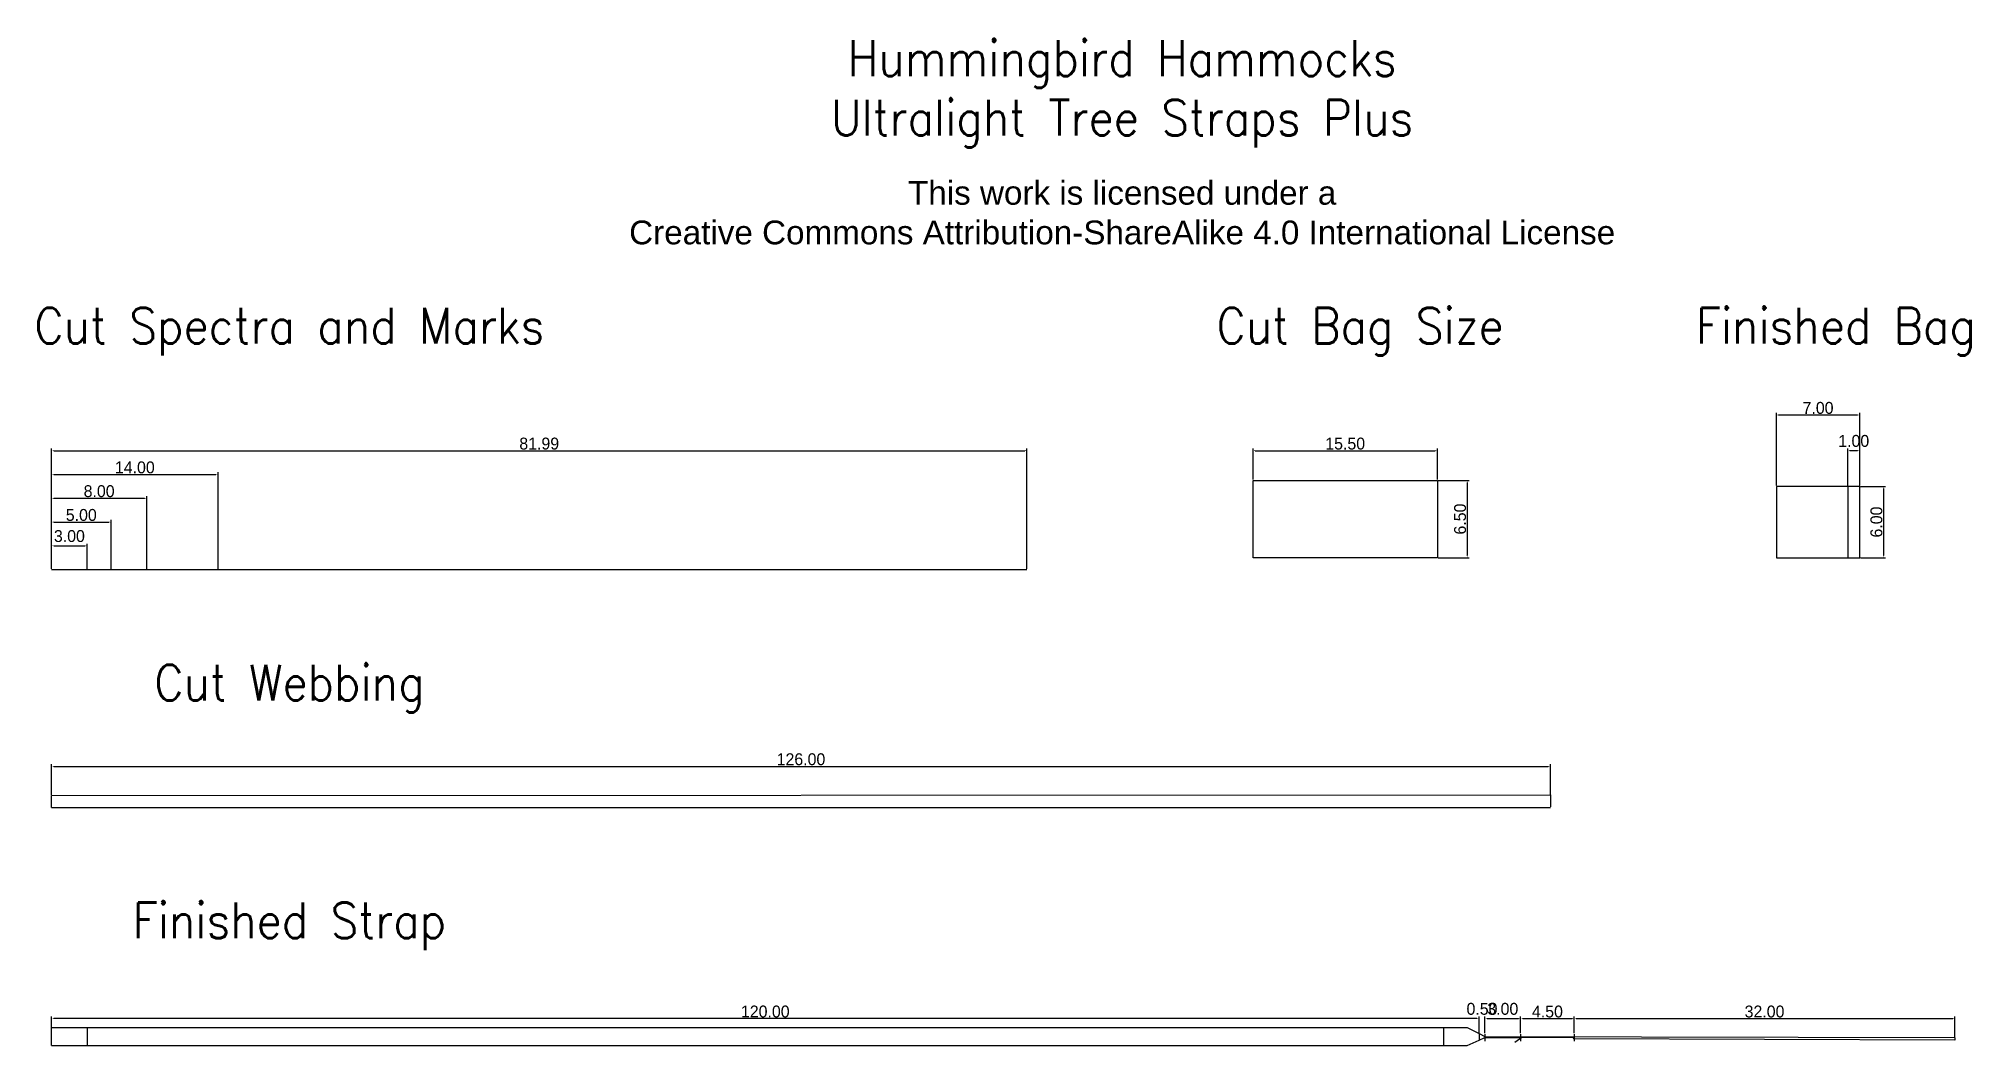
# Model space of a CAD drawing. Extents: x -1 to 161, y 0 to 85.
import ezdxf

# ---------------------------------------------------------------- set-up
doc = ezdxf.new("R2010")
doc.units = 0
doc.layers.get('0').update_dxf_attribs({"true_color": 0xffffff})
doc.layers.get('Defpoints').update_dxf_attribs({"true_color": 0xffffff})
for name, color, linetype, true_color in [('Cut Bag', 3, 'Continuous', 0x00ff00), ('Dimensions', 30, 'Continuous', 0xff7f00), ('Finished Bag', 96, 'Continuous', 0x008000), ('Finished Strap', 5, 'Continuous', 0x0000ff), ('Spectra Cut Length', 1, 'Continuous', 0xff0000), ('Webbing Cut Length', 6, 'Continuous', 0xff00ff)]:
    doc.layers.add(name, color=color, linetype=linetype, true_color=true_color)
doc.layers.add('Labels', color=4, linetype='Continuous', lineweight=25, true_color=0x00ffff)
doc.styles.add('QCADDimTextStyle', font='txt')
doc.styles.add('textstyle11', font='Standard')
doc.styles.add('textstyle12', font='Standard')
doc.styles.add('textstyle13', font='Standard')
doc.styles.add('textstyle14', font='Standard')
doc.styles.add('textstyle15', font='Standard')
doc.styles.add('textstyle16', font='Standard')
doc.styles.add('textstyle17', font='Standard')
doc.dimstyles.new('QCADDimStyle', dxfattribs={"dimtxt": 1, "dimasz": 0.18, "dimexe": 0.18, "dimexo": 0.0625, "dimgap": 0.09, "dimtad": 1, "dimtoh": 1, "dimdec": 4, "dimzin": 0, "dimdsep": 46, "dimtxsty": 'QCADDimTextStyle', "dimcen": 0.09, "dimadec": 0, "dimazin": 0, "dimtfac": 1, "dimtdec": 4, "dimtofl": 0, "dimtmove": 0, "dimatfit": 3, "dimfxl": 1, "dimtolj": 1, "dimtzin": 0, "dimarcsym": 0})

# ---------------------------------------------------------------- blocks, each defined once
blk = doc.blocks.new('*D1')
at = {"layer": 'Defpoints', "color": 0}
for p in [(120.5, 2.25), (120, 1), (120.5, 0.95)]:
    blk.add_point(p, dxfattribs=at)
at = {"layer": 'Dimensions', "color": 0, "lineweight": -2}
for p, q in [((119.82, 2.25), (119.64, 2.25)), ((120, 1.0625), (120, 2.43)), ((120.5, 1.0125), (120.5, 2.43)), ((120.68, 2.25), (120.86, 2.25))]:
    blk.add_line(p, q, dxfattribs=at)
at = {"layer": 'Dimensions', "color": 0}
for points in [[(119.82, 2.22), (119.82, 2.28), (120, 2.25)], [(120.68, 2.28), (120.68, 2.22), (120.5, 2.25)]]:
    blk.add_solid(points, dxfattribs=at)
at = {"layer": 'Dimensions', "color": 0, "insert": (120.25, 3.065), "char_height": 1, "attachment_point": 5, "style": 'QCADDimTextStyle'}
blk.add_mtext('\\A1;0.50', dxfattribs=at)
blk = doc.blocks.new('*D2')
at = {"layer": 'Defpoints', "color": 0}
for p in [(123.5, 2.25), (120.5, 1.0125), (123.5, 0.95)]:
    blk.add_point(p, dxfattribs=at)
at = {"layer": 'Dimensions', "color": 0, "lineweight": -2}
for p, q in [((120.5, 1.075), (120.5, 2.43)), ((120.68, 2.25), (123.32, 2.25)), ((123.5, 1.0125), (123.5, 2.43))]:
    blk.add_line(p, q, dxfattribs=at)
at = {"layer": 'Dimensions', "color": 0}
for points in [[(120.68, 2.28), (120.68, 2.22), (120.5, 2.25)], [(123.32, 2.22), (123.32, 2.28), (123.5, 2.25)]]:
    blk.add_solid(points, dxfattribs=at)
at = {"layer": 'Dimensions', "color": 0, "insert": (122, 3.065), "char_height": 1, "attachment_point": 5, "style": 'QCADDimTextStyle'}
blk.add_mtext('\\A1;3.00', dxfattribs=at)
blk = doc.blocks.new('*D3')
at = {"layer": 'Defpoints', "color": 0}
for p in [(128, 2.25), (123.5, 0.95), (128, 0.95)]:
    blk.add_point(p, dxfattribs=at)
at = {"layer": 'Dimensions', "color": 0, "lineweight": -2}
for p, q in [((123.5, 1.0125), (123.5, 2.43)), ((123.68, 2.25), (127.82, 2.25)), ((128, 1.0125), (128, 2.43))]:
    blk.add_line(p, q, dxfattribs=at)
at = {"layer": 'Dimensions', "color": 0}
for points in [[(123.68, 2.28), (123.68, 2.22), (123.5, 2.25)], [(127.82, 2.22), (127.82, 2.28), (128, 2.25)]]:
    blk.add_solid(points, dxfattribs=at)
at = {"layer": 'Dimensions', "color": 0, "insert": (125.75, 2.84), "char_height": 1, "attachment_point": 5, "style": 'QCADDimTextStyle'}
blk.add_mtext('\\A1;4.50', dxfattribs=at)
blk = doc.blocks.new('*D4')
at = {"layer": 'Defpoints', "color": 0}
for p in [(128, 2.25), (160, 2.25), (160, 0.65)]:
    blk.add_point(p, dxfattribs=at)
at = {"layer": 'Dimensions', "color": 0, "lineweight": -2}
for p, q in [((128, 2.3125), (128, 2.43)), ((128.18, 2.25), (159.82, 2.25)), ((160, 0.7125), (160, 2.43))]:
    blk.add_line(p, q, dxfattribs=at)
at = {"layer": 'Dimensions', "color": 0}
for points in [[(128.18, 2.28), (128.18, 2.22), (128, 2.25)], [(159.82, 2.22), (159.82, 2.28), (160, 2.25)]]:
    blk.add_solid(points, dxfattribs=at)
at = {"layer": 'Dimensions', "color": 0, "insert": (144, 2.84), "char_height": 1, "attachment_point": 5, "style": 'QCADDimTextStyle'}
blk.add_mtext('\\A1;32.00', dxfattribs=at)
blk = doc.blocks.new('*D5')
at = {"layer": 'Defpoints', "color": 0}
for p in [(0, 2.25), (0, 1.25), (120, 1)]:
    blk.add_point(p, dxfattribs=at)
at = {"layer": 'Dimensions', "color": 0, "lineweight": -2}
for p, q in [((0, 1.3125), (0, 2.43)), ((119.82, 2.25), (0.18, 2.25)), ((120, 1.0625), (120, 2.43))]:
    blk.add_line(p, q, dxfattribs=at)
at = {"layer": 'Dimensions', "color": 0}
for points in [[(0.18, 2.28), (0.18, 2.22), (0, 2.25)], [(119.82, 2.22), (119.82, 2.28), (120, 2.25)]]:
    blk.add_solid(points, dxfattribs=at)
at = {"layer": 'Dimensions', "color": 0, "insert": (60, 2.84), "char_height": 1, "attachment_point": 5, "style": 'QCADDimTextStyle'}
blk.add_mtext('\\A1;120.00', dxfattribs=at)
blk = doc.blocks.new('*D6')
at = {"layer": 'Defpoints', "color": 0}
for p in [(126, 23.46), (0, 21), (126, 21)]:
    blk.add_point(p, dxfattribs=at)
at = {"layer": 'Dimensions', "color": 0, "lineweight": -2}
for p, q in [((0, 21.06), (0, 23.64)), ((0.18, 23.46), (125.82, 23.46)), ((126, 21.06), (126, 23.64))]:
    blk.add_line(p, q, dxfattribs=at)
at = {"layer": 'Dimensions', "color": 0}
for points in [[(0.18, 23.49), (0.18, 23.43), (0, 23.46)], [(125.82, 23.43), (125.82, 23.49), (126, 23.46)]]:
    blk.add_solid(points, dxfattribs=at)
at = {"layer": 'Dimensions', "color": 0, "insert": (63, 24.05), "char_height": 1, "attachment_point": 5, "style": 'QCADDimTextStyle'}
blk.add_mtext('\\A1;126.00', dxfattribs=at)
blk = doc.blocks.new('*D7')
at = {"layer": 'Defpoints', "color": 0}
for p in [(3, 42), (0, 40), (3, 40)]:
    blk.add_point(p, dxfattribs=at)
at = {"layer": 'Dimensions', "color": 0, "lineweight": -2}
for p, q in [((0, 40.0625), (0, 42.18)), ((0.18, 42), (2.82, 42)), ((3, 40.0625), (3, 42.18))]:
    blk.add_line(p, q, dxfattribs=at)
at = {"layer": 'Dimensions', "color": 0}
for points in [[(0.18, 42.03), (0.18, 41.97), (0, 42)], [(2.82, 41.97), (2.82, 42.03), (3, 42)]]:
    blk.add_solid(points, dxfattribs=at)
at = {"layer": 'Dimensions', "color": 0, "insert": (1.5, 42.815), "char_height": 1, "attachment_point": 5, "style": 'QCADDimTextStyle'}
blk.add_mtext('\\A1;3.00', dxfattribs=at)
blk = doc.blocks.new('*D8')
at = {"layer": 'Defpoints', "color": 0}
for p in [(5, 44), (0, 40), (5, 40)]:
    blk.add_point(p, dxfattribs=at)
at = {"layer": 'Dimensions', "color": 0, "lineweight": -2}
for p, q in [((0, 40.0625), (0, 44.18)), ((0.18, 44), (4.82, 44)), ((5, 40.0625), (5, 44.18))]:
    blk.add_line(p, q, dxfattribs=at)
at = {"layer": 'Dimensions', "color": 0}
for points in [[(0.18, 44.03), (0.18, 43.97), (0, 44)], [(4.82, 43.97), (4.82, 44.03), (5, 44)]]:
    blk.add_solid(points, dxfattribs=at)
at = {"layer": 'Dimensions', "color": 0, "insert": (2.5, 44.59), "char_height": 1, "attachment_point": 5, "style": 'QCADDimTextStyle'}
blk.add_mtext('\\A1;5.00', dxfattribs=at)
blk = doc.blocks.new('*D9')
at = {"layer": 'Defpoints', "color": 0}
for p in [(8, 46), (0, 40), (8, 40)]:
    blk.add_point(p, dxfattribs=at)
at = {"layer": 'Dimensions', "color": 0, "lineweight": -2}
for p, q in [((0, 40.0625), (0, 46.18)), ((0.18, 46), (7.82, 46)), ((8, 40.0625), (8, 46.18))]:
    blk.add_line(p, q, dxfattribs=at)
at = {"layer": 'Dimensions', "color": 0}
for points in [[(0.18, 46.03), (0.18, 45.97), (0, 46)], [(7.82, 45.97), (7.82, 46.03), (8, 46)]]:
    blk.add_solid(points, dxfattribs=at)
at = {"layer": 'Dimensions', "color": 0, "insert": (4, 46.59), "char_height": 1, "attachment_point": 5, "style": 'QCADDimTextStyle'}
blk.add_mtext('\\A1;8.00', dxfattribs=at)
blk = doc.blocks.new('*D10')
at = {"layer": 'Defpoints', "color": 0}
for p in [(14, 48), (0, 40), (14, 40)]:
    blk.add_point(p, dxfattribs=at)
at = {"layer": 'Dimensions', "color": 0, "lineweight": -2}
for p, q in [((0, 40.0625), (0, 48.18)), ((0.18, 48), (13.82, 48)), ((14, 40.0625), (14, 48.18))]:
    blk.add_line(p, q, dxfattribs=at)
at = {"layer": 'Dimensions', "color": 0}
for points in [[(0.18, 48.03), (0.18, 47.97), (0, 48)], [(13.82, 47.97), (13.82, 48.03), (14, 48)]]:
    blk.add_solid(points, dxfattribs=at)
at = {"layer": 'Dimensions', "color": 0, "insert": (7, 48.59), "char_height": 1, "attachment_point": 5, "style": 'QCADDimTextStyle'}
blk.add_mtext('\\A1;14.00', dxfattribs=at)
blk = doc.blocks.new('*D11')
at = {"layer": 'Defpoints', "color": 0}
for p in [(81.993004, 50), (0, 40), (81.993004, 40)]:
    blk.add_point(p, dxfattribs=at)
at = {"layer": 'Dimensions', "color": 0, "lineweight": -2}
for p, q in [((0, 40.0625), (0, 50.18)), ((0.18, 50), (81.813004, 50)), ((81.993004, 40.0625), (81.993004, 50.18))]:
    blk.add_line(p, q, dxfattribs=at)
at = {"layer": 'Dimensions', "color": 0}
for points in [[(0.18, 50.03), (0.18, 49.97), (0, 50)], [(81.813004, 49.97), (81.813004, 50.03), (81.993004, 50)]]:
    blk.add_solid(points, dxfattribs=at)
at = {"layer": 'Dimensions', "color": 0, "insert": (40.996502, 50.59), "char_height": 1, "attachment_point": 5, "style": 'QCADDimTextStyle'}
blk.add_mtext('\\A1;81.99', dxfattribs=at)
blk = doc.blocks.new('*D12')
at = {"layer": 'Defpoints', "color": 0}
for p in [(151, 50), (151, 47), (152, 47)]:
    blk.add_point(p, dxfattribs=at)
at = {"layer": 'Dimensions', "color": 0, "lineweight": -2}
for p, q in [((151, 47.0625), (151, 50.18)), ((151.82, 50), (151.18, 50)), ((152, 47.0625), (152, 50.18))]:
    blk.add_line(p, q, dxfattribs=at)
at = {"layer": 'Dimensions', "color": 0}
for points in [[(151.18, 50.03), (151.18, 49.97), (151, 50)], [(151.82, 49.97), (151.82, 50.03), (152, 50)]]:
    blk.add_solid(points, dxfattribs=at)
at = {"layer": 'Dimensions', "color": 0, "insert": (151.5, 50.815), "char_height": 1, "attachment_point": 5, "style": 'QCADDimTextStyle'}
blk.add_mtext('\\A1;1.00', dxfattribs=at)
blk = doc.blocks.new('*D13')
at = {"layer": 'Defpoints', "color": 0}
for p in [(152, 53), (145, 47), (152, 47)]:
    blk.add_point(p, dxfattribs=at)
at = {"layer": 'Dimensions', "color": 0, "lineweight": -2}
for p, q in [((145, 47.0625), (145, 53.18)), ((145.18, 53), (151.82, 53)), ((152, 47.0625), (152, 53.18))]:
    blk.add_line(p, q, dxfattribs=at)
at = {"layer": 'Dimensions', "color": 0}
for points in [[(145.18, 53.03), (145.18, 52.97), (145, 53)], [(151.82, 52.97), (151.82, 53.03), (152, 53)]]:
    blk.add_solid(points, dxfattribs=at)
at = {"layer": 'Dimensions', "color": 0, "insert": (148.5, 53.59), "char_height": 1, "attachment_point": 5, "style": 'QCADDimTextStyle'}
blk.add_mtext('\\A1;7.00', dxfattribs=at)
blk = doc.blocks.new('*D14')
at = {"layer": 'Defpoints', "color": 0}
for p in [(116.5, 50), (101, 47.5), (116.5, 47.5)]:
    blk.add_point(p, dxfattribs=at)
at = {"layer": 'Dimensions', "color": 0, "lineweight": -2}
for p, q in [((101, 47.5625), (101, 50.18)), ((101.18, 50), (116.32, 50)), ((116.5, 47.5625), (116.5, 50.18))]:
    blk.add_line(p, q, dxfattribs=at)
at = {"layer": 'Dimensions', "color": 0}
for points in [[(101.18, 50.03), (101.18, 49.97), (101, 50)], [(116.32, 49.97), (116.32, 50.03), (116.5, 50)]]:
    blk.add_solid(points, dxfattribs=at)
at = {"layer": 'Dimensions', "color": 0, "insert": (108.75, 50.59), "char_height": 1, "attachment_point": 5, "style": 'QCADDimTextStyle'}
blk.add_mtext('\\A1;15.50', dxfattribs=at)
blk = doc.blocks.new('*D15')
at = {"layer": 'Defpoints', "color": 0}
for p in [(116.5, 47.5), (116.5, 41), (119, 41)]:
    blk.add_point(p, dxfattribs=at)
at = {"layer": 'Dimensions', "color": 0, "lineweight": -2}
for p, q in [((116.5625, 47.5), (119.18, 47.5)), ((119, 47.32), (119, 41.18)), ((116.5625, 41), (119.18, 41))]:
    blk.add_line(p, q, dxfattribs=at)
at = {"layer": 'Dimensions', "color": 0}
for points in [[(119.03, 47.32), (118.97, 47.32), (119, 47.5)], [(118.97, 41.18), (119.03, 41.18), (119, 41)]]:
    blk.add_solid(points, dxfattribs=at)
at = {"layer": 'Dimensions', "color": 0, "insert": (118.41, 44.25), "char_height": 1, "attachment_point": 5, "rotation": 90, "style": 'QCADDimTextStyle'}
blk.add_mtext('\\A1;6.50', dxfattribs=at)
blk = doc.blocks.new('*D16')
at = {"layer": 'Defpoints', "color": 0}
for p in [(152, 47), (152, 41), (154, 41)]:
    blk.add_point(p, dxfattribs=at)
at = {"layer": 'Dimensions', "color": 0, "lineweight": -2}
for p, q in [((152.0625, 47), (154.18, 47)), ((154, 46.82), (154, 41.18)), ((152.0625, 41), (154.18, 41))]:
    blk.add_line(p, q, dxfattribs=at)
at = {"layer": 'Dimensions', "color": 0}
for points in [[(154.03, 46.82), (153.97, 46.82), (154, 47)], [(153.97, 41.18), (154.03, 41.18), (154, 41)]]:
    blk.add_solid(points, dxfattribs=at)
at = {"layer": 'Dimensions', "color": 0, "insert": (153.41, 44), "char_height": 1, "attachment_point": 5, "rotation": 90, "style": 'QCADDimTextStyle'}
blk.add_mtext('\\A1;6.00', dxfattribs=at)

msp = doc.modelspace()

# ---------------------------------------------------------------- linework, layer by layer
at = {"layer": 'Cut Bag', "color": 7, "lineweight": -3, "true_color": 0xffffff}
for p, q in [((101, 47.5), (116.5, 47.5)), ((101, 41), (101, 47.5)), ((116.5, 47.5), (116.5, 41)), ((116.5, 41), (101, 41))]:
    msp.add_line(p, q, dxfattribs=at)
at = {"layer": 'Finished Bag', "color": 7, "true_color": 0xffffff}
for p, q in [((152, 47), (145, 47)), ((145, 47), (145, 41)), ((151, 47), (151, 41)), ((152, 41), (152, 47)), ((145, 41), (152, 41))]:
    msp.add_line(p, q, dxfattribs=at)
at = {"layer": 'Finished Strap', "color": 7, "true_color": 0xffffff}
for p, q in [((0, 0), (0, 1.49)), ((0, 1.49), (3, 1.49)), ((0, 0), (3, 0)), ((3, 1.49), (3, 0)), ((3, 1.49), (117, 1.49)), ((3, 0), (117, 0)), ((117, 1.49), (119, 1.49)), ((117, 1.49), (117, 0)), ((117, 0), (119, 0)), ((119, 1.49), (120, 1)), ((119, 0), (120, 0.45)), ((120, 1), (120, 0.45)), ((120, 1), (120.5, 0.75)), ((120, 0.45), (120.5, 0.65)), ((120.499997, 0.748874), (160, 0.65)), ((120.5, 0.95), (120.5, 0.35)), ((120.5, 0.65), (123.5, 0.65)), ((123.6, 0.65), (123, 0.25)), ((123.5, 0.95), (123.5, 0.35)), ((127.9, 0.65), (123.6, 0.65)), ((128, 0.55), (127.9, 0.65)), ((128, 0.95), (128, 0.35)), ((160, 0.45), (128, 0.55)), ((160, 0.65), (160, 0.45))]:
    msp.add_line(p, q, dxfattribs=at)
at = {"layer": 'Spectra Cut Length', "color": 7, "true_color": 0xffffff}
msp.add_line((0, 40), (81.993004, 40), dxfattribs=at)
at = {"layer": 'Webbing Cut Length', "color": 7, "true_color": 0xffffff}
for p, q in [((0, 21), (126, 21.0625)), ((0, 20), (0, 21)), ((0, 20), (126, 20)), ((126, 21.0625), (126, 20.0625))]:
    msp.add_line(p, q, dxfattribs=at)

# ---------------------------------------------------------------- texts
at = {"char_height": 0.0684343, "attachment_point": 5}
for s, insert, style in [('\\H3;Hummingbird Hammocks\\PUltralight Tree Straps Plus', (90, 80), 'textstyle11'), ('\\fHelvetica Neue,Helvetica,Arial,sans-serif|b0|i0|c0|p0;\\c3618615;\\H1.99926;This work is licensed under a \\P\\c13730329;Creative Commons Attribution-ShareAlike 4.0 International License', (90, 70), 'textstyle12')]:
    msp.add_mtext(s, dxfattribs=dict(at, insert=insert, style=style))
at = {"layer": 'Labels', "char_height": 0.0684343, "attachment_point": 5}
for s, insert, style in [('\\H3;Cut Spectra and Marks', (20, 60), 'textstyle15'), ('\\H3;Cut Bag Size', (110, 60), 'textstyle17'), ('\\H3;Finished Bag', (150, 60), 'textstyle16'), ('\\H3;Cut Webbing', (20, 30), 'textstyle14'), ('\\H3;Finished Strap', (20, 10), 'textstyle13')]:
    msp.add_mtext(s, dxfattribs=dict(at, insert=insert, style=style))

# ---------------------------------------------------------------- dimensions: what is measured, and where the dimension line sits
at = {"layer": 'Dimensions'}
for base, p1, p2, picture, middle in [((152, 53), (145, 47), (152, 47), '*D13', (148.5, 53.59)), ((81.993004, 50), (0, 40), (81.993004, 40), '*D11', (40.996502, 50.59)), ((116.5, 50), (101, 47.5), (116.5, 47.5), '*D14', (108.75, 50.59)), ((151, 50), (152, 47), (151, 47), '*D12', (151.5, 50.815)), ((14, 48), (0, 40), (14, 40), '*D10', (7, 48.59)), ((8, 46), (0, 40), (8, 40), '*D9', (4, 46.59)), ((5, 44), (0, 40), (5, 40), '*D8', (2.5, 44.59)), ((3, 42), (0, 40), (3, 40), '*D7', (1.5, 42.815)), ((126, 23.458012), (0, 21), (126, 21), '*D6', (63, 24.048012)), ((0, 2.25), (120, 1), (0, 1.25), '*D5', (60, 2.84)), ((120.5, 2.25), (120, 1), (120.5, 0.95), '*D1', (120.25, 3.065)), ((123.5, 2.25), (120.5, 1.0125), (123.5, 0.95), '*D2', (122, 3.065)), ((128, 2.25), (123.5, 0.95), (128, 0.95), '*D3', (125.75, 2.84)), ((160, 2.25), (128, 2.25), (160, 0.65), '*D4', (144, 2.84))]:
    dim = msp.add_linear_dim(base=base, p1=p1, p2=p2, dimstyle='QCADDimStyle', override={"dimtxt": 1, "dimdec": 2, "dimclrd": 0, "dimclre": 0, "dimclrt": 0, "dimtmove": 2}, dxfattribs=at)
    dim.commit()
    dim.dimension.update_dxf_attribs({"geometry": picture, "text_midpoint": middle})
for base, p1, p2, picture, middle in [((119, 41), (116.5, 47.5), (116.5, 41), '*D15', (118.41, 44.25)), ((154, 41), (152, 47), (152, 41), '*D16', (153.41, 44))]:
    dim = msp.add_linear_dim(base=base, p1=p1, p2=p2, angle=90, dimstyle='QCADDimStyle', override={"dimtxt": 1, "dimdec": 2, "dimclrd": 0, "dimclre": 0, "dimclrt": 0, "dimtmove": 2}, dxfattribs=at)
    dim.commit()
    dim.dimension.update_dxf_attribs({"geometry": picture, "text_midpoint": middle})

doc.saveas('drawing.dxf')
